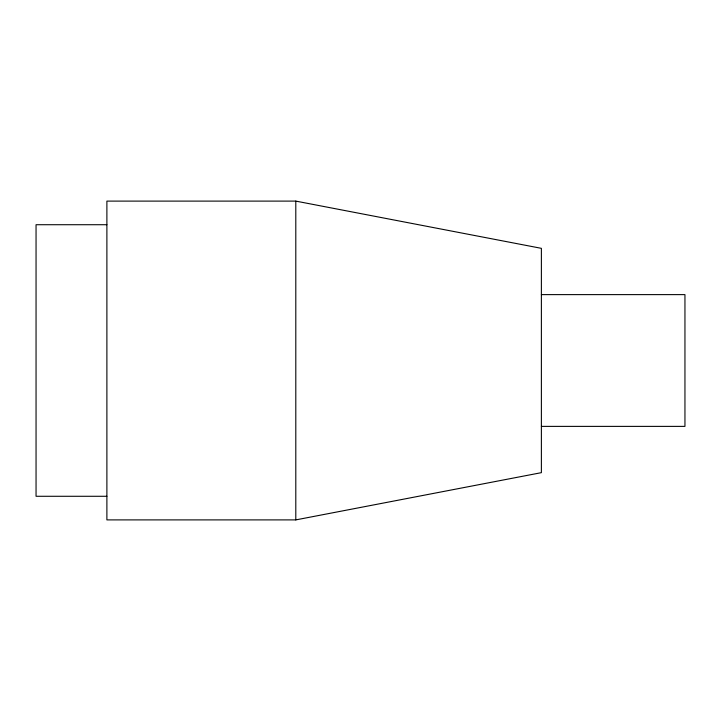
<?xml version="1.0" encoding="UTF-8"?>
<svg xmlns="http://www.w3.org/2000/svg" width="721" height="721" viewBox="0 0 721 721"><rect width="100%" height="100%" fill="white"/><g stroke="black" fill="none" stroke-linecap="round" stroke-linejoin="round"><path stroke-width="1.08" d="M295.799 519.895L541.381 472.661L541.381 248.339L295.799 201.105L106.888 201.105L106.888 519.895L295.799 519.895L295.799 201.105M106.888 224.718L36.05 224.718L36.05 496.282L106.888 496.282M541.381 294.619L684.95 294.619L684.95 426.381L541.381 426.381"/></g></svg>
